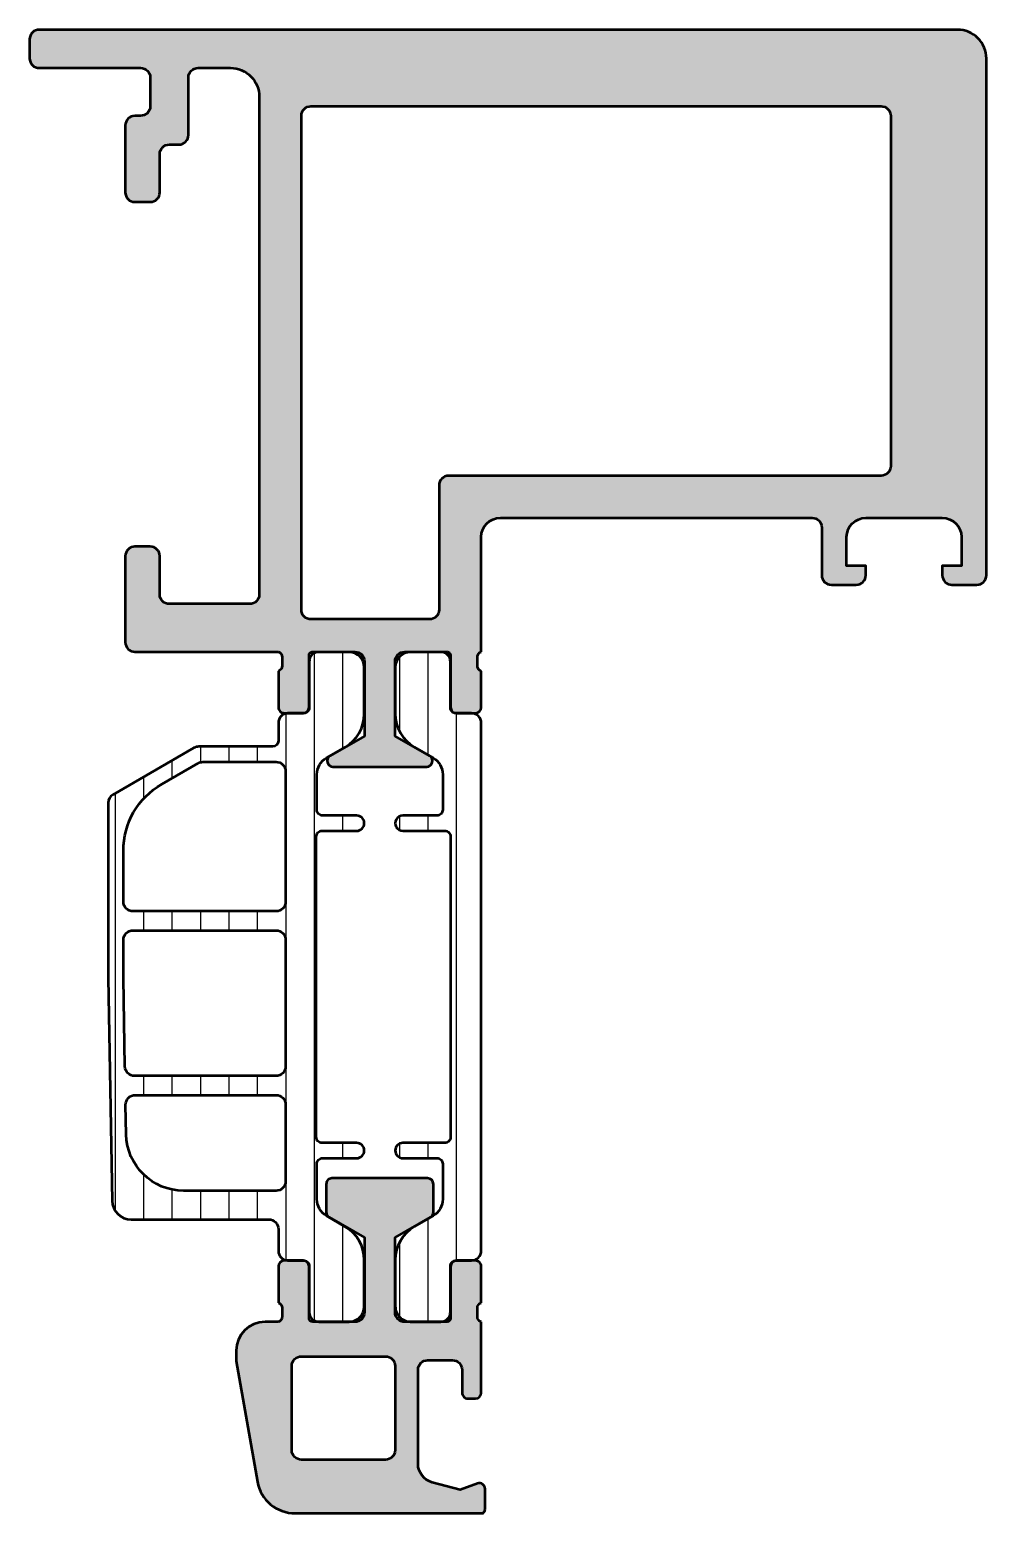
# Model space of a CAD drawing. Extents: x -23.8 to 26.2, y 0 to 77.5.
import ezdxf

# ---------------------------------------------------------------- set-up
doc = ezdxf.new("R2010")
doc.units = 0
for name, color, linetype, lineweight in [('0S-Alu contour', 7, 'Continuous', 50), ('0S-Alu hatch', 252, 'Continuous', 25), ('0S-Plastic contour', 254, 'Continuous', 50), ('0S-Plastic hatch', 253, 'Continuous', 25)]:
    doc.layers.add(name, color=color, linetype=linetype, lineweight=lineweight)
pattern_1 = [(90, (0, 0), (-1.4859, 0), [])]

# ---------------------------------------------------------------- blocks, each defined once
blk = doc.blocks.new('357640__36893D55_A54D_4CDB_9E1F_7CDB6006362A_')
at = {"layer": '0S-Alu hatch'}
h = blk.add_hatch(color=256, dxfattribs=at)
edge = h.paths.add_edge_path()
edge.add_line((-12.99999260686141, 8.500012122931007), (-12.99999309466287, 7.939804798011081))
edge.add_line((-12.99999309466287, 7.939804798011081), (-11.8914148452802, 1.652714984462589))
edge.add_arc((-9.921799054517273, 2.000009724960043), 1.99999999999997, 189.9999530246876, 269.9999438409196)
edge.add_line((-9.921801014838987, 9.7249610338e-06), (-0.2000000273856486, 1.960322038e-07))
edge.add_arc((-0.199999831353475, 0.2000001960321053), 0.1999999999999976, 269.999943840919, 359.9999516806354)
edge.add_line((1.686464515e-07, 0.2000000273856698), (1.0722048884e-06, 1.271541747992401))
edge.add_arc((-0.299998927794995, 1.271542000962038), 0.29999999999999, 359.9999516881788, 470.0016081663547)
edge.add_line((-0.4026128832830197, 1.553446907161089), (-1.299999367575843, 1.226796413573197))
edge.add_line((-1.299999367575843, 1.226796413573197), (-2.759087594805819, 1.617757925745181))
edge.add_ellipse((-2.500268549703288, 2.58368375203429), major_axis=(-1.000000000000041, 0), ratio=1, start_angle=-4.9885519899817155e-05, end_angle=75, ccw=False)
edge.add_line((-3.500268549702951, 2.583684622786108), (-3.500264206518373, 7.500028195580244))
edge.add_ellipse((-3.000264206518713, 7.500027760204549), major_axis=(-0.4999999999998494, 0), ratio=1, start_angle=269.99995010963244, end_angle=359.99995011448, ccw=False)
edge.add_line((-3.000263771143123, 8.000027760204208), (-1.699993042220321, 8.000026627991259))
edge.add_ellipse((-1.699993477596112, 7.50002662799147), major_axis=(-0.4999999999999782, 0), ratio=1, start_angle=179.9999501144802, end_angle=269.99995010960936, ccw=False)
edge.add_line((-1.199993477596323, 7.500026192615693), (-1.199994522835553, 6.299638847756953))
edge.add_arc((-0.9001653157972885, 6.299626159153526), 0.2998292073067518, 179.9975752747276, 269.999950109574)
edge.add_line((-0.9001655768742303, 5.999796951846888), (-0.4999947839227945, 5.999796603398338))
edge.add_arc((-0.4999945226979362, 6.299796603398226), 0.3000000000000016, 269.9999501097271, 359.9999501071745)
edge.add_line((-0.1999945226980483, 6.299796342172741), (-0.1999913007732701, 9.999961541776198))
edge.add_ellipse((-0.1211534172381325, 10.2674870100874), major_axis=(-0.2789001399702587, 0), ratio=1, start_angle=-1.1645893691604101, end_angle=73.58012358538008, ccw=False)
edge.add_line((-0.3999959463743931, 10.27315552138434), (-0.3999959464127621, 10.72744603201139))
edge.add_ellipse((-0.1211278507703757, 10.73310669151189), major_axis=(-0.2789255417368437, 0), ratio=1, start_angle=-73.57540543989592, end_angle=1.1628700777038148, ccw=False)
edge.add_line((-0.1999949464356339, 11.000650032028), (-0.1999949465954991, 12.89996652141002))
edge.add_arc((-0.4999949465957556, 12.89996652138496), 0.3000000000002564, 0, 90.00000000484665)
edge.add_line((-0.4999949466211326, 13.19996652138522), (-1.499994946620208, 13.1999665213011))
edge.add_arc((-1.499994946595229, 12.89996652130049), 0.3000000000006047, 90.00000000477067, 180)
edge.add_line((-1.799994946595834, 12.89996652127582), (-1.799994946367625, 10.20000246281504))
edge.add_ellipse((-1.99999494636754, 10.20000246279813), major_axis=(-0.1999999999999149, 0), ratio=1, start_angle=89.99994870546118, end_angle=180, ccw=False)
edge.add_line((-1.999995125419259, 10.0000024627983), (-4.200010137225883, 10.0000044323805))
edge.add_ellipse((-4.2000093203753, 10.50000430455312), major_axis=(-0.4999998721732866, 0), ratio=1, start_angle=-7.174747167937312e-05, end_angle=89.9999063957942, ccw=False)
edge.add_line((-4.700009192548194, 10.50000493065316), (-4.70000579658398, 14.40004258635795))
edge.add_line((-4.70000579658398, 14.40004258635795), (-2.849988302160811, 15.46814853689577))
edge.add_arc((-2.999988075932589, 15.72795628864319), 0.2999999999993878, 299.9999501096176, 360.0000234127089)
edge.add_line((-2.699988075933226, 15.72795641113702), (-2.699988676904268, 17.20000354330064))
edge.add_arc((-2.999988676904334, 17.20000342080713), 0.3000000000000905, 2.33815542528e-05, 89.99995010956076)
edge.add_line((-2.999988415678605, 17.5000034208071), (-7.999988415676265, 17.50000777456482))
edge.add_arc((-7.999988676901818, 17.20000777456502), 0.2999999999999084, 89.99995010959434, 180.0000233815542)
edge.add_line((-8.299988676901702, 17.20000765207132), (-8.299988075927823, 15.72795327832102))
edge.add_arc((-7.999988075928182, 15.72795340081492), 0.2999999999996651, 180.0000234127089, 239.9999501096344)
edge.add_line((-8.149988302155743, 15.46814591029265), (-6.299985210634942, 14.40004397954281))
edge.add_line((-6.299985210634942, 14.40004397954281), (-6.299988606599177, 10.50000618079732))
edge.add_ellipse((-6.799988240941424, 10.50000637775427), major_axis=(-0.499999634342285, 0), ratio=1, start_angle=89.99995010902728, end_angle=179.9999774274132, ccw=False)
edge.add_line((-6.799988676321976, 10.00000674341217), (-8.999995289834107, 10.0000088054675))
edge.add_ellipse((-8.999995117975903, 10.20000863385954), major_axis=(-0.1999998283921133, 0), ratio=1, start_angle=0, end_angle=89.99995076620843, ccw=False)
edge.add_line((-9.199994946368015, 10.20000863384266), (-9.199994946595835, 12.89996673699379))
edge.add_arc((-9.499994946596122, 12.89996673696791), 0.3000000000002867, 0, 90.00000000490842)
edge.add_line((-9.499994946621822, 13.1999667369682), (-10.49999494662133, 13.19996673688384))
edge.add_arc((-10.49999494659565, 12.89996673688392), 0.2999999999999154, 90.000000004904, 180)
edge.add_line((-10.79999494659557, 12.89996673685801), (-10.79999494643551, 11.0006502474761))
edge.add_ellipse((-10.87886204205581, 10.7331069069465), major_axis=(-0.2789255417370709, 0), ratio=1, start_angle=178.8371299319502, end_angle=253.5754054495378, ccw=False)
edge.add_line((-10.59999394641224, 10.72744624749298), (-10.59999394637398, 10.27315573686599))
edge.add_ellipse((-10.87941414497351, 10.26744101778361), major_axis=(-0.2794786313827768, 0), ratio=1, start_angle=106.8845825381982, end_angle=181.1716534613458, ccw=False)
edge.add_line((-10.79824105257064, 10.0000102146413), (-11.49999131973373, 10.00001081680303))
edge.add_arc((-11.49999260686198, 8.50001081680358), 1.500000000000008, 89.9999508353225, 179.9999501071745)
edge = h.paths.add_edge_path()
edge.add_ellipse((-9.600513181067734, 3.299763775690836), major_axis=(-0.4997547425834098, 0), ratio=1, start_angle=-0.02806567993087583, end_angle=90.0280751822811, ccw=False)
edge.add_line((-10.10026786369512, 3.300008574805376), (-10.10026403236592, 7.700033942540613))
edge.add_ellipse((-9.600471803571763, 7.700241278534613), major_axis=(-0.4997922718002433, 0), ratio=1, start_angle=-90.02381396960482, end_angle=0.02376883039397626, ccw=False)
edge.add_line((-9.60026407382748, 8.200033507165273), (-5.200263596991952, 8.200029675857621))
edge.add_ellipse((-5.200056261048918, 7.700237446814872), major_axis=(-0.4997922720488109, 0), ratio=1, start_angle=179.9761313946628, end_angle=270.02376882453433, ccw=False)
edge.add_line((-4.700264032368004, 7.700029240481782), (-4.70026786369715, 3.300003872746415))
edge.add_ellipse((-5.200022546750493, 3.299759943956555), major_axis=(-0.4997547425838018, 0), ratio=1, start_angle=89.97182503693551, end_angle=180.0279658991289, ccw=False)
edge.add_line((-5.200268299072319, 2.800005261796599), (-9.600268299070288, 2.800009093104052))
at = {"layer": '0S-Alu contour', "color": 7}
for points in [[(-8.299988676901702, 17.20000765207132), (-8.299988075927823, 15.72795327832102)], [(-2.999988415678605, 17.5000034208071), (-7.999988415676265, 17.50000777456482)], [(-2.699988075933226, 15.72795641113702), (-2.699988676904268, 17.20000354330064)], [(-8.149988302155743, 15.46814591029265), (-6.299985210634942, 14.40004397954281), (-6.299988606599177, 10.50000618079732)], [(-4.700009192548194, 10.50000493065316), (-4.70000579658398, 14.40004258635795), (-2.849988302160811, 15.46814853689577)], [(-9.499994946621822, 13.1999667369682), (-10.49999494662133, 13.19996673688384)], [(-0.4999949466211326, 13.19996652138522), (-1.499994946620208, 13.1999665213011)], [(-10.79999494659557, 12.89996673685801), (-10.79999494643551, 11.0006502474761)], [(-9.199994946368015, 10.20000863384266), (-9.199994946595835, 12.89996673699379)], [(-1.799994946595834, 12.89996652127582), (-1.799994946367625, 10.20000246281504)], [(-0.1999949464356339, 11.000650032028), (-0.1999949465954991, 12.89996652141002)], [(-10.59999394641224, 10.72744624749298), (-10.59999394637398, 10.27315573686599)], [(-0.3999959463743931, 10.27315552138434), (-0.3999959464127621, 10.72744603201139)], [(-10.79824105257064, 10.0000102146413), (-11.49999131973373, 10.00001081680303)], [(-6.799988676321976, 10.00000674341217), (-8.999995289834107, 10.0000088054675)], [(-1.999995125419259, 10.0000024627983), (-4.200010137225883, 10.0000044323805)], [(-0.1999945226980483, 6.299796342172741), (-0.1999913007732701, 9.999961541776198)], [(-12.99999260686141, 8.500012122931007), (-12.99999309466287, 7.939804798011081), (-11.8914148452802, 1.652714984462589)], [(-9.60026407382748, 8.200033507165273), (-5.200263596991952, 8.200029675857621)], [(-3.000263771143123, 8.000027760204208), (-1.699993042220321, 8.000026627991259)], [(-10.10026786369512, 3.300008574805376), (-10.10026403236592, 7.700033942540613)], [(-4.700264032368004, 7.700029240481782), (-4.70026786369715, 3.300003872746415)], [(-3.500268549702951, 2.583684622786108), (-3.500264206518373, 7.500028195580244)], [(-1.199993477596323, 7.500026192615693), (-1.199994522835553, 6.299638847756953)], [(-0.9001655768742303, 5.999796951846888), (-0.4999947839227945, 5.999796603398338)], [(-5.200268299072319, 2.800005261796599), (-9.600268299070288, 2.800009093104052)], [(-0.4026128832830197, 1.553446907161089), (-1.299999367575843, 1.226796413573197), (-2.759087594805819, 1.617757925745181)], [(1.686464515e-07, 0.2000000273856698), (1.0722048884e-06, 1.271541747992401)], [(-9.921801014838987, 9.7249610338e-06), (-0.2000000273856486, 1.960322038e-07)]]:
    blk.add_lwpolyline(points, dxfattribs=at)
for centre, radius, start, end in [((-7.999988676901818, 17.20000777456502), 0.2999999999999084, 89.99995010959434, 180.0000233815542), ((-2.999988676904334, 17.20000342080713), 0.3000000000000905, 2.33815542528e-05, 89.99995010956076), ((-7.999988075928182, 15.72795340081492), 0.2999999999996651, 180.0000234127089, 239.9999501096344), ((-2.999988075932589, 15.72795628864319), 0.2999999999993878, 299.9999501096176, 2.34127089025e-05), ((-10.49999494659565, 12.89996673688392), 0.2999999999999154, 90.000000004904, 180), ((-9.499994946596122, 12.89996673696791), 0.3000000000002867, 0, 90.00000000490842), ((-1.499994946595229, 12.89996652130049), 0.3000000000006047, 90.00000000477067, 180), ((-0.4999949465957556, 12.89996652138496), 0.3000000000002564, 0, 90.00000000484665), ((-11.49999260686198, 8.50001081680358), 1.500000000000008, 89.9999508353225, 179.9999501071745), ((-0.9001653157972885, 6.299626159153526), 0.2998292073067518, 179.9975752747276, 269.999950109574), ((-0.4999945226979362, 6.299796603398226), 0.3000000000000016, 269.9999501097271, 359.9999501071745), ((-9.921799054517273, 2.000009724960043), 1.99999999999997, 189.9999530246876, 269.9999438409196), ((-0.299998927794995, 1.271542000962038), 0.29999999999999, 359.9999516881788, 110.0016081663547), ((-0.199999831353475, 0.2000001960321053), 0.1999999999999976, 269.999943840919, 359.9999516806354)]:
    blk.add_arc(centre, radius, start, end, dxfattribs=at)
at = {"layer": '0S-Alu contour', "color": 7, "extrusion": (0, 0, -1)}
for centre, radius, start, end in [((10.87886204205581, 10.7331069069465), 0.2789255417370709, 106.4245945504622, 181.1628700680498), ((0.1211278507703757, 10.73310669151189), 0.2789255417368437, 358.8371299222962, 73.57540543989597), ((10.87941414497351, 10.26744101778361), 0.2794786313827768, 178.8283465386542, 253.1154174618018), ((8.999995117975903, 10.20000863385954), 0.1999998283921133, 270.0000492337916, 0), ((6.799988240941424, 10.50000637775427), 0.499999634342285, 180.0000225725868, 270.0000498909727), ((4.2000093203753, 10.50000430455312), 0.4999998721732866, 270.0000936042058, 7.17474717217e-05), ((1.99999494636754, 10.20000246279813), 0.1999999999999149, 180, 270.0000512945389), ((0.1211534172381325, 10.2674870100874), 0.2789001399702587, 286.4198764146199, 1.164589369160336), ((9.600471803571763, 7.700241278534613), 0.4997922718002433, 359.976231169606, 90.02381396960484), ((5.200056261048918, 7.700237446814872), 0.4997922720488109, 89.97623117546567, 180.0238686053373), ((3.000264206518713, 7.500027760204549), 0.4999999999998494, 4.98855199919e-05, 90.00004989036753), ((1.699993477596112, 7.50002662799147), 0.4999999999999782, 90.00004989039061, 180.0000498855199), ((9.600513181067734, 3.299763775690836), 0.4997547425834098, 269.9719248177189, 0.0280656799309113), ((5.200022546750493, 3.299759943956555), 0.4997547425838018, 179.9720341008711, 270.0281749630645), ((2.500268549703288, 2.58368375203429), 1.000000000000041, 285, 4.98855199919e-05)]:
    blk.add_arc(centre, radius, start, end, dxfattribs=at)
blk = doc.blocks.new('244849__EC23AFDB_1FD6_4DD9_B8C0_DD0C95B9AC5F___5D91856A_83F4_4B2D_B4FF_68F832054960_')
at = {"layer": '0S-Plastic hatch'}
h = blk.add_hatch(dxfattribs=at)
h.set_pattern_fill('ANSI31', color=256, scale=0.4680000000000001, angle=45, style=0)
h.set_pattern_definition(pattern_1)
edge = h.paths.add_edge_path()
edge.add_line((-1.799994946346309, 35.34984471283869), (-1.799994946346309, 19.65016659593722))
edge.add_ellipse((-2.099989351716665, 19.65016659593722), major_axis=(-0.2999944053703558, 0), ratio=1, start_angle=89.9991258755677, end_angle=180, ccw=False)
edge.add_line((-2.099993928536136, 19.35017219060178), (-4.289998760092892, 19.35016472666092))
edge.add_arc((-4.289997403033404, 18.95017083017885), 0.3999938964843749, 90.00019438741913, 270.0001943874191)
edge.add_line((-4.289996045973916, 18.55017693369677), (-2.512008118398533, 18.55018307395456))
edge.add_ellipse((-2.512007100588521, 18.25018307395619), major_axis=(-0.3000000000000895, 0), ratio=1, start_angle=180.0001943868418, end_angle=270.00019438739344, ccw=False)
edge.add_line((-2.212007100590158, 18.25018409176331), (-2.212004295733365, 16.40488987353829))
edge.add_ellipse((-3.212004295727454, 16.40488648083797), major_axis=(-0.9999999999998443, 0), ratio=1, start_angle=120.00019438741231, end_angle=180.0001943868418, ccw=False)
edge.add_line((-2.712001357565704, 15.53886277340884), (-3.690060779238123, 14.97417547866412))
edge.add_arc((-2.690054902914548, 13.24212806380556), 1.999999999999975, 120.0001943874099, 180)
edge.add_line((-4.690054902914523, 13.24212806380556), (-4.690054902914525, 10.81000611832797))
edge.add_arc((-3.890054902914514, 10.81000611832799), 0.800000000000011, 180, 270.0000000000005)
edge.add_line((-3.890054902914506, 10.01000611832798), (-2.309959866785455, 10.01000611832798))
edge.add_arc((-2.309959866785429, 10.510006118328), 0.5000000000000214, 269.999999999997, 360.0012329561579)
edge.add_line((-1.809959866901176, 10.51001687790024), (-1.810011297004379, 12.90999966258489))
edge.add_ellipse((-1.510011297073855, 12.91000611832798), major_axis=(-0.2999999999999851, 0), ratio=1, start_angle=-90.00000000000199, end_angle=0.0012329561578781068, ccw=False)
edge.add_line((-1.510011297073845, 13.21000611832796), (-0.7000028513774055, 13.21000611832797))
edge.add_arc((-0.700002851377379, 13.71002191578549), 0.500015797457527, 269.9999999999969, 360.4552319797584)
edge.add_line((-0.200002836271191, 13.71399464795598), (-0.1999870564305155, 41.28600153986043))
edge.add_arc((-0.7000028513773865, 41.28997439740909), 0.5000315777962961, 359.5447680202408, 449.9999999999956)
edge.add_line((-0.7000028513773483, 41.79000597520539), (-1.51001129707383, 41.79000597520537))
edge.add_ellipse((-1.510011297073823, 42.0900059752054), major_axis=(-0.3000000000000256, 0), ratio=1, start_angle=-0.0012329561578781068, end_angle=89.99999999999858, ccw=False)
edge.add_line((-1.810011297004387, 42.09001243094874), (-1.809959866901174, 44.48999521563353))
edge.add_arc((-2.309959866785429, 44.49000597520541), 0.5000000000000241, 359.9987670438421, 450.0000000000005)
edge.add_line((-2.309959866785434, 44.99000597520543), (-3.890054902914513, 44.99000597520543))
edge.add_arc((-3.890054902914492, 44.1900059752054), 0.8000000000000326, 90.0000000000015, 180)
edge.add_line((-4.690054902914525, 44.1900059752054), (-4.690054902914539, 41.75788402972783))
edge.add_arc((-2.69005490291457, 41.75788402972781), 1.999999999999968, 180, 239.9998056125915)
edge.add_line((-3.690060779238097, 40.02583661486923), (-2.712001357565746, 39.46114932012454))
edge.add_ellipse((-3.212004295727491, 38.59512561269536), major_axis=(-0.9999999999998784, 0), ratio=1, start_angle=179.9998056131583, end_angle=239.99980561258928, ccw=False)
edge.add_line((-2.212004295733367, 38.59512222000495), (-2.21200710059012, 36.7498272170096))
edge.add_ellipse((-2.512007100588475, 36.74982823481967), major_axis=(-0.300000000000081, 0), ratio=1, start_angle=89.99980561259628, end_angle=179.9998056131583, ccw=False)
edge.add_line((-2.51200811839854, 36.44982823482131), (-4.289996045973893, 36.44983437507916))
edge.add_arc((-4.289997403033393, 36.0498404785971), 0.3999938964843678, 89.9998056125791, 269.9998056125791)
edge.add_line((-4.289998760092894, 35.64984658211503), (-2.099993928536143, 35.64983911817419))
edge.add_ellipse((-2.099989351716736, 35.34984471283869), major_axis=(-0.2999944053704093, 0), ratio=1, start_angle=180, end_angle=270.00087412442, ccw=False)
at = {"layer": '0S-Plastic contour', "color": 7}
for points in [[(-2.309959866785434, 44.99000597520543), (-3.890054902914513, 44.99000597520543)], [(-4.690054902914525, 44.1900059752054), (-4.690054902914539, 41.75788402972783)], [(-1.810011297004387, 42.09001243094874), (-1.809959866901174, 44.48999521563353)], [(-0.7000028513773483, 41.79000597520539), (-1.51001129707383, 41.79000597520537)], [(-0.200002836271191, 13.71399464795598), (-0.1999870564305155, 41.28600153986043)], [(-3.690060779238097, 40.02583661486923), (-2.712001357565746, 39.46114932012454)], [(-2.212004295733367, 38.59512222000495), (-2.21200710059012, 36.7498272170096)], [(-2.51200811839854, 36.44982823482131), (-4.289996045973893, 36.44983437507916)], [(-4.289998760092894, 35.64984658211503), (-2.099993928536143, 35.64983911817419)], [(-1.799994946346309, 35.34984471283869), (-1.799994946346309, 19.65016659593722)], [(-2.099993928536136, 19.35017219060178), (-4.289998760092892, 19.35016472666092)], [(-4.289996045973916, 18.55017693369677), (-2.512008118398533, 18.55018307395456)], [(-2.212007100590158, 18.25018409176331), (-2.212004295733365, 16.40488987353829)], [(-2.712001357565704, 15.53886277340884), (-3.690060779238123, 14.97417547866412)], [(-4.690054902914523, 13.24212806380556), (-4.690054902914525, 10.81000611832797)], [(-1.510011297073845, 13.21000611832796), (-0.7000028513774055, 13.21000611832797)], [(-1.809959866901176, 10.51001687790024), (-1.810011297004379, 12.90999966258489)], [(-3.890054902914506, 10.01000611832798), (-2.309959866785455, 10.01000611832798)]]:
    blk.add_lwpolyline(points, dxfattribs=at)
for centre, radius, start, end in [((-3.890054902914492, 44.1900059752054), 0.8000000000000326, 90.0000000000015, 180), ((-2.309959866785429, 44.49000597520541), 0.5000000000000241, 359.9987670438421, 90.00000000000048), ((-2.69005490291457, 41.75788402972781), 1.999999999999968, 180, 239.9998056125915), ((-0.7000028513773865, 41.28997439740909), 0.5000315777962961, 359.5447680202408, 89.99999999999562), ((-4.289997403033393, 36.0498404785971), 0.3999938964843678, 89.9998056125791, 269.9998056125791), ((-4.289997403033404, 18.95017083017885), 0.3999938964843749, 90.00019438741913, 270.0001943874191), ((-2.690054902914548, 13.24212806380556), 1.999999999999975, 120.0001943874099, 180), ((-0.700002851377379, 13.71002191578549), 0.500015797457527, 269.9999999999969, 0.4552319797584004), ((-3.890054902914514, 10.81000611832799), 0.800000000000011, 180, 270.0000000000005), ((-2.309959866785429, 10.510006118328), 0.5000000000000214, 269.999999999997, 0.0012329561579005)]:
    blk.add_arc(centre, radius, start, end, dxfattribs=at)
at = {"layer": '0S-Plastic contour', "color": 7, "extrusion": (0, 0, -1)}
for centre, radius, start, end in [((1.510011297073823, 42.0900059752054), 0.3000000000000256, 270.0000000000014, 0.0012329561579005), ((3.212004295727491, 38.59512561269536), 0.9999999999998784, 120.0001943874107, 180.0001943868418), ((2.512007100588475, 36.74982823481967), 0.300000000000081, 180.0001943868418, 270.0001943874037), ((2.099989351716736, 35.34984471283869), 0.2999944053704094, 89.99912587557998, 180), ((2.099989351716665, 19.65016659593722), 0.2999944053703558, 180, 270.0008741244323), ((2.512007100588521, 18.25018307395619), 0.3000000000000895, 89.9998056126066, 179.9998056131582), ((3.212004295727454, 16.40488648083797), 0.9999999999998443, 179.9998056131582, 239.9998056125877), ((1.510011297073855, 12.91000611832798), 0.2999999999999851, 359.9987670438421, 90.000000000002)]:
    blk.add_arc(centre, radius, start, end, dxfattribs=at)
blk = doc.blocks.new('244849__9D963F95_B3D4_4270_AB2B_7169759675F1___C75B8334_95BB_4838_8858_38E6C292D7A6_')
at = {"layer": '0S-Plastic hatch'}
h = blk.add_hatch(dxfattribs=at)
h.set_pattern_fill('ANSI31', color=256, scale=0.4680000000000001, angle=45, style=0)
h.set_pattern_definition(pattern_1)
edge = h.paths.add_edge_path()
edge.add_line((-19.70053127548225, 37.10450006840706), (-19.70053127548225, 27.94948030072426))
edge.add_line((-19.70053127548225, 27.94948030072426), (-19.49283557779578, 16.33160590495448))
edge.add_arc((-18.4929953376176, 16.34948030341886), 1.000000000000012, 181.0241821349763, 269.9999982466132)
edge.add_line((-18.49299536821997, 15.34948030341884), (-11.30049701119085, 15.34948008331123))
edge.add_ellipse((-11.30049702649321, 14.84948008331125), major_axis=(-0.499999999999986, 0), ratio=1, start_angle=180, end_angle=269.99999824647847, ccw=False)
edge.add_line((-10.80049702649322, 14.84948008331125), (-10.80049702649318, 13.7133762347599))
edge.add_arc((-10.30048879690587, 13.70940343732153), 0.5000240121979336, 179.5447680202392, 269.9999999999984)
edge.add_line((-10.30048879690589, 13.2093794251236), (-9.490480351209477, 13.2093794251236))
edge.add_ellipse((-9.490480351209431, 12.90937942512358), major_axis=(-0.3000000000000184, 0), ratio=1, start_angle=179.9987670438422, end_angle=270.0000000000088, ccw=False)
edge.add_line((-9.190480351278874, 12.90937296938023), (-9.190531781382127, 10.50939018469547))
edge.add_arc((-8.690531781497837, 10.50937942512367), 0.5000000000000565, 179.9987670438421, 270.0000000000041)
edge.add_line((-8.690531781497803, 10.00937942512361), (-7.110436745368751, 10.00937942512367))
edge.add_arc((-7.110436745368712, 10.80937942512362), 0.7999999999999581, 269.9999999999972, 360)
edge.add_line((-6.310436745368754, 10.80937942512362), (-6.310436745368825, 13.24150137060111))
edge.add_arc((-8.310436745368744, 13.24150137060125), 1.999999999999918, 0, 59.99980561258637)
edge.add_line((-7.310430869045085, 14.9735487854597), (-8.288490290717554, 15.53823608020453))
edge.add_ellipse((-7.788487352555925, 16.40425978763363), major_axis=(-0.9999999999997589, 0), ratio=1, start_angle=-0.00019438684182659927, end_angle=59.99980561259298, ccw=False)
edge.add_line((-8.788487352549929, 16.40426318032405), (-8.788484547693209, 18.24955818331939))
edge.add_ellipse((-8.488484547694846, 18.24955716550921), major_axis=(-0.3000000000000895, 0), ratio=1, start_angle=269.9998056125831, end_angle=359.99980561315823, ccw=False)
edge.add_line((-8.48848352988471, 18.54955716550758), (-6.710495602309414, 18.54955102524975))
edge.add_arc((-6.710494245249904, 18.94954492173186), 0.3999938964844033, 269.9998056125777, 449.9998056125776)
edge.add_line((-6.710492888190394, 19.34953881821396), (-8.520224975586494, 19.34954628215469))
edge.add_ellipse((-8.520229552405896, 19.64954068749018), major_axis=(-0.2999944053704058, 0), ratio=1, start_angle=0, end_angle=90.00087412441911, ccw=False)
edge.add_line((-8.820223957776301, 19.64954068749018), (-8.820223957776294, 35.34921801963437))
edge.add_ellipse((-8.520229552405906, 35.34921801963433), major_axis=(-0.2999944053703896, 0), ratio=1, start_angle=269.99912587557276, end_angle=360, ccw=False)
edge.add_line((-8.520224975586462, 35.64921242496981), (-6.710492888190405, 35.64921988891065))
edge.add_arc((-6.710494245249908, 36.04921378539275), 0.3999938964844033, 270.0001943874213, 450.0001943874212)
edge.add_line((-6.710495602309411, 36.44920768187486), (-8.488483529884792, 36.44920154161698))
edge.add_ellipse((-8.488484547694828, 36.74920154161525), major_axis=(-0.3000000000000042, 0), ratio=1, start_angle=0.00019438684182659927, end_angle=90.00019438739793, ccw=False)
edge.add_line((-8.788484547693105, 36.74920052380813), (-8.788487352549897, 38.59449552679065))
edge.add_ellipse((-7.78848735255577, 38.59449891949104), major_axis=(-0.9999999999998817, 0), ratio=1, start_angle=-59.99980561258508, end_angle=0.00019438684182659927, ccw=False)
edge.add_line((-8.288490290717577, 39.46052262692019), (-7.31043086904518, 40.0252099216648))
edge.add_arc((-8.31043674536871, 41.75725733652337), 1.999999999999961, 300.0001943874086, 360)
edge.add_line((-6.310436745368749, 41.75725733652337), (-6.310436745368736, 44.18937928200104))
edge.add_arc((-7.110436745368765, 44.18937928200103), 0.8000000000000291, 0, 89.99999999999974)
edge.add_line((-7.110436745368762, 44.98937928200105), (-8.690531781497786, 44.98937928200105))
edge.add_arc((-8.690531781497835, 44.48937928200104), 0.5000000000000142, 89.99999999999429, 180.0012329561579)
edge.add_line((-9.19053178138208, 44.48936852242879), (-9.190480351278953, 42.08938573774408))
edge.add_ellipse((-9.490480351209499, 42.08937928200101), major_axis=(-0.3000000000000062, 0), ratio=1, start_angle=89.99999999998852, end_angle=180.0012329561579, ccw=False)
edge.add_line((-9.490480351209559, 41.789379282001), (-10.30048879690584, 41.78937928200101))
edge.add_arc((-10.30048879690592, 41.28934770420471), 0.5000315777962925, 89.99999999999064, 180.4552319797512)
edge.add_line((-10.80050459185279, 41.28537484665613), (-10.80049702649315, 40.34948006800898))
edge.add_ellipse((-11.10049702649319, 40.34948006800895), major_axis=(-0.3000000000000362, 0), ratio=1, start_angle=90.0000000000129, end_angle=180, ccw=False)
edge.add_line((-11.10049702649312, 40.04948006800892), (-14.9660524880355, 40.04948006800897))
edge.add_arc((-14.96605248803567, 39.54948006800914), 0.4999999999998366, 89.99999999998086, 119.9999999999812)
edge.add_line((-15.21605248803545, 39.9824927699013), (-19.45056604940537, 37.53749269170341))
edge.add_arc((-19.20053127548228, 37.10450006840689), 0.4999999999999771, 120.0046013551469, 180)
edge = h.paths.add_edge_path()
edge.add_line((-16.9005312754824, 38.08623572440247), (-15.00175837452309, 39.18249276990135))
edge.add_ellipse((-14.75175837452329, 38.74948006800949), major_axis=(-0.4999999999995874, 0), ratio=1, start_angle=270.00000000000716, end_angle=300.0000000000017, ccw=False)
edge.add_line((-14.75175837452335, 39.24948006800907), (-10.92028479325751, 39.24948006800902))
edge.add_ellipse((-10.92028479325746, 38.74948006800901), major_axis=(-0.5000000000000071, 0), ratio=1, start_angle=180, end_angle=270.0000000000059, ccw=False)
edge.add_line((-10.42028479325745, 38.74948006800902), (-10.42028479325745, 31.94951135121367))
edge.add_ellipse((-10.92028479325736, 31.94951135121367), major_axis=(-0.4999999999999112, 0), ratio=1, start_angle=90.00000000000608, end_angle=180, ccw=False)
edge.add_line((-10.92028479325731, 31.44951135121376), (-18.4005312754822, 31.44951135121376))
edge.add_ellipse((-18.4005312754822, 31.94951135121385), major_axis=(-0.5000000000000889, 0), ratio=1, start_angle=0, end_angle=89.9999999999996, ccw=False)
edge.add_line((-18.90053127548229, 31.94951135121387), (-18.90053127548229, 34.62213410926501))
edge.add_ellipse((-14.90053127548267, 34.62213410926501), major_axis=(-3.99999999999961, 0), ratio=1, start_angle=299.99999999999864, end_angle=360, ccw=False)
edge = h.paths.add_edge_path()
edge.add_ellipse((-18.40053127548236, 29.94951135121383), major_axis=(-0.499999999999929, 0), ratio=1, start_angle=269.9999999999951, end_angle=360, ccw=False)
edge.add_line((-18.40053127548231, 30.44951135121376), (-10.9202847932575, 30.44951135121382))
edge.add_ellipse((-10.92028479325757, 29.9495113512137), major_axis=(-0.5000000000001208, 0), ratio=1, start_angle=180, end_angle=269.99999999999125, ccw=False)
edge.add_line((-10.42028479325745, 29.94951135121365), (-10.42028479325757, 23.34948008330949))
edge.add_ellipse((-10.92028479325753, 23.34948008330949), major_axis=(-0.499999999999961, 0), ratio=1, start_angle=89.9999999999971, end_angle=180, ccw=False)
edge.add_line((-10.92028479325755, 22.84948008330953), (-18.31821600807668, 22.84948008330953))
edge.add_ellipse((-18.31821600807663, 23.34948008330957), major_axis=(-0.5000000000000391, 0), ratio=1, start_angle=1.0241821349762859, end_angle=89.99999999999432, ccw=False)
edge.add_line((-18.81813612816575, 23.34054288407738), (-18.90053127548226, 27.94948030072449))
edge.add_line((-18.90053127548226, 27.94948030072449), (-18.90053127548229, 29.94951135121383))
edge = h.paths.add_edge_path()
edge.add_ellipse((-15.7552461538442, 19.84948008330959), major_axis=(-3.000000000000003, 0), ratio=1, start_angle=1.0241821349757174, end_angle=90.00000000000227, ccw=False)
edge.add_line((-18.7547668743787, 19.79585688791651), (-18.78240018144162, 21.34158120562275))
edge.add_ellipse((-18.28248006135251, 21.35051840485492), major_axis=(-0.5000000000000272, 0), ratio=1, start_angle=-90.00808070482799, end_angle=1.0241821349749785, ccw=False)
edge.add_line((-18.28240954390018, 21.85051839988224), (-10.92028479325734, 21.84948008330959))
edge.add_ellipse((-10.92028479325734, 21.34948008330981), major_axis=(-0.4999999999997727, 0), ratio=1, start_angle=180, end_angle=270, ccw=False)
edge.add_line((-10.42028479325757, 21.34948008330981), (-10.42028479325765, 17.34948008330968))
edge.add_ellipse((-10.92028479325758, 17.34948008330968), major_axis=(-0.4999999999999219, 0), ratio=1, start_angle=89.99999999999591, end_angle=180, ccw=False)
edge.add_line((-10.92028479325761, 16.84948008330976), (-15.75524615384408, 16.84948008330958))
at = {"layer": '0S-Alu contour', "color": 7}
for points in [[(-16.9005312754824, 38.08623572440247), (-15.00175837452309, 39.18249276990135)], [(-14.75175837452335, 39.24948006800907), (-10.92028479325751, 39.24948006800902)], [(-10.42028479325745, 38.74948006800902), (-10.42028479325745, 31.94951135121367)], [(-18.90053127548229, 31.94951135121387), (-18.90053127548229, 34.62213410926501)], [(-10.92028479325731, 31.44951135121376), (-18.4005312754822, 31.44951135121376)], [(-18.40053127548231, 30.44951135121376), (-10.9202847932575, 30.44951135121382)], [(-18.81813612816575, 23.34054288407738), (-18.90053127548226, 27.94948030072449), (-18.90053127548229, 29.94951135121383)], [(-10.42028479325745, 29.94951135121365), (-10.42028479325757, 23.34948008330949)], [(-10.92028479325755, 22.84948008330953), (-18.31821600807668, 22.84948008330953)], [(-18.28240954390018, 21.85051839988224), (-10.92028479325734, 21.84948008330959)], [(-18.7547668743787, 19.79585688791651), (-18.78240018144162, 21.34158120562275)], [(-10.42028479325757, 21.34948008330981), (-10.42028479325765, 17.34948008330968)], [(-10.92028479325761, 16.84948008330976), (-15.75524615384408, 16.84948008330958)]]:
    blk.add_lwpolyline(points, dxfattribs=at)
at = {"layer": '0S-Alu contour', "color": 7, "extrusion": (0, 0, -1)}
for centre, radius, start, end in [((14.75175837452329, 38.74948006800949), 0.4999999999995874, 59.99999999999832, 89.99999999999287), ((10.92028479325746, 38.74948006800901), 0.5000000000000071, 89.9999999999941, 180), ((14.90053127548267, 34.62213410926501), 3.99999999999961, 0, 60.00000000000135), ((18.4005312754822, 31.94951135121385), 0.5000000000000889, 270.0000000000004, 0), ((10.92028479325736, 31.94951135121367), 0.4999999999999112, 180, 269.9999999999939), ((18.40053127548236, 29.94951135121383), 0.499999999999929, 0, 90.00000000000487), ((10.92028479325757, 29.9495113512137), 0.5000000000001208, 90.00000000000875, 180), ((18.31821600807663, 23.34948008330957), 0.5000000000000391, 270.0000000000057, 358.9758178650237), ((10.92028479325753, 23.34948008330949), 0.499999999999961, 180, 270.0000000000029), ((18.28248006135251, 21.35051840485492), 0.5000000000000272, 358.975817865025, 90.00808070482813), ((10.92028479325734, 21.34948008330981), 0.4999999999997727, 90, 180), ((15.7552461538442, 19.84948008330959), 3.000000000000003, 269.9999999999977, 358.9758178650243), ((10.92028479325758, 17.34948008330968), 0.4999999999999219, 180, 270.0000000000041)]:
    blk.add_arc(centre, radius, start, end, dxfattribs=at)
at = {"layer": '0S-Plastic contour', "color": 7}
for points in [[(-7.110436745368762, 44.98937928200105), (-8.690531781497786, 44.98937928200105)], [(-9.19053178138208, 44.48936852242879), (-9.190480351278953, 42.08938573774408)], [(-6.310436745368749, 41.75725733652337), (-6.310436745368736, 44.18937928200104)], [(-10.80050459185279, 41.28537484665613), (-10.80049702649315, 40.34948006800898)], [(-9.490480351209559, 41.789379282001), (-10.30048879690584, 41.78937928200101)], [(-15.21605248803545, 39.9824927699013), (-19.45056604940537, 37.53749269170341)], [(-11.10049702649312, 40.04948006800892), (-14.9660524880355, 40.04948006800897)], [(-8.288490290717577, 39.46052262692019), (-7.31043086904518, 40.0252099216648)], [(-8.788484547693105, 36.74920052380813), (-8.788487352549897, 38.59449552679065)], [(-19.70053127548225, 37.10450006840706), (-19.70053127548225, 27.94948030072426), (-19.49283557779578, 16.33160590495448)], [(-6.710495602309411, 36.44920768187486), (-8.488483529884792, 36.44920154161698)], [(-8.820223957776301, 19.64954068749018), (-8.820223957776294, 35.34921801963437)], [(-8.520224975586462, 35.64921242496981), (-6.710492888190405, 35.64921988891065)], [(-6.710492888190394, 19.34953881821396), (-8.520224975586494, 19.34954628215469)], [(-8.788487352549929, 16.40426318032405), (-8.788484547693209, 18.24955818331939)], [(-8.48848352988471, 18.54955716550758), (-6.710495602309414, 18.54955102524975)], [(-7.310430869045085, 14.9735487854597), (-8.288490290717554, 15.53823608020453)], [(-18.49299536821997, 15.34948030341884), (-11.30049701119085, 15.34948008331123)], [(-10.80049702649322, 14.84948008331125), (-10.80049702649318, 13.7133762347599)], [(-10.30048879690589, 13.2093794251236), (-9.490480351209477, 13.2093794251236)], [(-6.310436745368754, 10.80937942512362), (-6.310436745368825, 13.24150137060111)], [(-9.190480351278874, 12.90937296938023), (-9.190531781382127, 10.50939018469547)], [(-8.690531781497803, 10.00937942512361), (-7.110436745368751, 10.00937942512367)]]:
    blk.add_lwpolyline(points, dxfattribs=at)
for centre, radius, start, end in [((-8.690531781497835, 44.48937928200104), 0.5000000000000142, 89.99999999999429, 180.0012329561579), ((-7.110436745368765, 44.18937928200103), 0.8000000000000291, 0, 89.99999999999974), ((-10.30048879690592, 41.28934770420471), 0.5000315777962925, 89.99999999999064, 180.4552319797512), ((-8.31043674536871, 41.75725733652337), 1.999999999999961, 300.0001943874086, 0), ((-14.96605248803567, 39.54948006800914), 0.4999999999998366, 89.99999999998086, 119.9999999999812), ((-19.20053127548228, 37.10450006840689), 0.4999999999999771, 120.0046013551469, 180), ((-6.710494245249908, 36.04921378539275), 0.3999938964844033, 270.0001943874213, 90.00019438742127), ((-6.710494245249904, 18.94954492173186), 0.3999938964844033, 269.9998056125777, 89.99980561257769), ((-18.4929953376176, 16.34948030341886), 1.000000000000012, 181.0241821349763, 269.9999982466132), ((-8.310436745368744, 13.24150137060125), 1.999999999999918, 0, 59.99980561258637), ((-10.30048879690587, 13.70940343732153), 0.5000240121979336, 179.5447680202392, 269.9999999999984), ((-8.690531781497837, 10.50937942512367), 0.5000000000000565, 179.9987670438421, 270.0000000000041), ((-7.110436745368712, 10.80937942512362), 0.7999999999999581, 269.9999999999972, 0)]:
    blk.add_arc(centre, radius, start, end, dxfattribs=at)
at = {"layer": '0S-Plastic contour', "color": 7, "extrusion": (0, 0, -1)}
for centre, radius, start, end in [((9.490480351209499, 42.08937928200101), 0.3000000000000062, 179.9987670438421, 270.0000000000115), ((11.10049702649319, 40.34948006800895), 0.3000000000000362, 180, 269.9999999999871), ((7.78848735255577, 38.59449891949104), 0.9999999999998817, 359.9998056131582, 59.99980561258517), ((8.488484547694828, 36.74920154161525), 0.3000000000000042, 269.9998056126021, 359.9998056131582), ((8.520229552405906, 35.34921801963433), 0.2999944053703896, 0, 90.00087412442721), ((8.520229552405896, 19.64954068749018), 0.2999944053704058, 269.9991258755809, 0), ((8.488484547694846, 18.24955716550921), 0.3000000000000895, 0.0001943868417889, 90.00019438741691), ((7.788487352555925, 16.40425978763363), 0.9999999999997589, 300.000194387407, 0.0001943868417889), ((11.30049702649321, 14.84948008331125), 0.499999999999986, 90.00000175352152, 180), ((9.490480351209431, 12.90937942512358), 0.3000000000000185, 89.99999999999118, 180.0012329561579)]:
    blk.add_arc(centre, radius, start, end, dxfattribs=at)
blk = doc.blocks.new('333670__E5197484_9FA6_4929_9584_DA89ED0E41D5_')
at = {"layer": '0S-Alu hatch'}
h = blk.add_hatch(color=256, dxfattribs=at)
edge = h.paths.add_edge_path()
edge.add_line((-23.80000715256395, 77.00000020696112), (-23.80000715256395, 76.00000020696112))
edge.add_arc((-23.30026435764631, 75.99974300187881), 0.4997428611061422, 179.9705113019409, 270.0294886980537)
edge.add_line((-23.30000715256401, 75.50000020696118), (-18.00000410080608, 75.50000020696118))
edge.add_ellipse((-18.00002570666664, 74.99997860110068), major_axis=(-0.5000216063272893, 0), ratio=1, start_angle=180.0024757423405, end_angle=269.9975242577374, ccw=False)
edge.add_line((-17.50000410080614, 75.00000020696191), (-17.50000410080614, 73.50000020696106))
edge.add_ellipse((-17.99994151861447, 73.49993762476952), major_axis=(-0.4999374217253575, 0), ratio=1, start_angle=89.99282771140588, end_angle=180.0071722885767, ccw=False)
edge.add_line((-18.00000410080619, 73.00000020696119), (-18.30000715256401, 73.00000020696118))
edge.add_arc((-18.29994413650173, 72.49993871677778), 0.5000614941539343, 90.00722022083563, 179.9927797791716)
edge.add_line((-18.80000562668513, 72.50000173283999), (-18.80000562668519, 69.00000020696129))
edge.add_arc((-18.30000562668501, 69.00000020696125), 0.5000000000001812, 180, 269.9999999999793)
edge.add_line((-18.30000562668519, 68.50000020696106), (-17.50000562668489, 68.50000020696127))
edge.add_arc((-17.50000562668493, 69.00000020696088), 0.4999999999995879, 270.0000000000045, 360)
edge.add_line((-17.00000562668535, 69.00000020696088), (-17.00000562668535, 71.00000020696118))
edge.add_ellipse((-16.50000562668539, 71.00000020696116), major_axis=(-0.4999999999999539, 0), ratio=1, start_angle=270.00000000001427, end_angle=360, ccw=False)
edge.add_line((-16.50000562668552, 71.5000002069611), (-16.00000562668535, 71.5000002069611))
edge.add_arc((-16.00000562668524, 72.00000020696096), 0.4999999999998437, 269.9999999999882, 360)
edge.add_line((-15.5000056266854, 72.00000020696096), (-15.50000562668541, 74.99994110670494))
edge.add_ellipse((-15.00000562668536, 74.99994110670484), major_axis=(-0.5000000000000427, 0), ratio=1, start_angle=270.0000000000049, end_angle=360, ccw=False)
edge.add_line((-15.00000562668541, 75.49994110670488), (-13.30000295639726, 75.49994110670492))
edge.add_ellipse((-13.30000295639707, 73.99994110670514), major_axis=(-1.499999999999801, 0), ratio=1, start_angle=180, end_angle=270.0000000000075, ccw=False)
edge.add_line((-11.80000295639727, 73.99994110670514), (-11.80000295639738, 48.00004110670542))
edge.add_ellipse((-12.30000295639718, 48.000041106705), major_axis=(-0.4999999999998082, 0), ratio=1, start_angle=90.00000000005622, end_angle=180, ccw=False)
edge.add_line((-12.30000295639669, 47.50004110670519), (-16.50000562668506, 47.50004110670519))
edge.add_ellipse((-16.50000562668501, 48.00004110670503), major_axis=(-0.4999999999998295, 0), ratio=1, start_angle=0, end_angle=89.99999999999352, ccw=False)
edge.add_line((-17.00000562668484, 48.00004110670503), (-17.00000562668501, 50.00000020696117))
edge.add_arc((-17.50000562668547, 50.00000020696088), 0.5000000000004654, 0, 90.00000000003787)
edge.add_line((-17.5000056266858, 50.50000020696135), (-18.30000562668513, 50.50000020696089))
edge.add_arc((-18.30000562668541, 50.00000020696116), 0.49999999999973, 89.99999999996864, 180)
edge.add_line((-18.80000562668514, 50.00000020696116), (-18.80000562668513, 45.50000020696123))
edge.add_arc((-18.30000562668485, 45.50000020696123), 0.5000000000002843, 180, 270.0000000000196)
edge.add_line((-18.30000562668468, 45.00000020696094), (-10.79999478714777, 45.00000020696169))
edge.add_ellipse((-10.87883117125875, 44.73247982682244), major_axis=(-0.2788948354658819, 0), ratio=1, start_angle=178.8354106260068, end_angle=253.580123580548, ccw=False)
edge.add_line((-10.59999394553162, 44.72681142331348), (-10.59999394553156, 44.27252091268658))
edge.add_ellipse((-10.87886204117463, 44.26686025320957), major_axis=(-0.278925541737045, 0), ratio=1, start_angle=106.424594555281, end_angle=181.1628700728797, ccw=False)
edge.add_line((-10.79999494553183, 43.99931691268662), (-10.79999494553223, 42.1000004233048))
edge.add_arc((-10.49999494553192, 42.10000042330453), 0.3000000000003116, 180, 270.0000000000078)
edge.add_line((-10.49999494553188, 41.80000042330422), (-9.49999494553279, 41.80000042330405))
edge.add_arc((-9.499994945532405, 42.10000042330465), 0.300000000000594, 269.9999999999264, 360)
edge.add_line((-9.199994945531811, 42.10000042330465), (-9.199994945532268, 44.80000021956842))
edge.add_ellipse((-8.99999494553229, 44.80000021956844), major_axis=(-0.199999999999978, 0), ratio=1, start_angle=269.99999934329435, end_angle=360, ccw=False)
edge.add_line((-8.999994943239955, 45.00000021956842), (-6.799994579880348, 45.00000019435307))
edge.add_ellipse((-6.799994579874752, 44.50000056001027), major_axis=(-0.4999996343427995, 0), ratio=1, start_angle=180.0000273207567, end_angle=270.0000000006412, ccw=False)
edge.add_line((-6.299994945532009, 44.50000079842866), (-6.299994945532006, 40.59996252284506))
edge.add_line((-6.299994945532006, 40.59996252284506), (-8.101595722587234, 39.5598078292401))
edge.add_arc((-7.951595722587029, 39.30000020810476), 0.3000000000001134, 120.0000000000326, 269.9999999999783)
edge.add_line((-7.951595722587143, 39.00000020810465), (-3.048394168476903, 39.00000020810441))
edge.add_arc((-3.048394168477074, 39.30000020810465), 0.3000000000002387, 270.0000000000326, 419.9999999999684)
edge.add_line((-2.89839416847681, 39.55980782924011), (-4.699994945531926, 40.599962522845))
edge.add_line((-4.699994945531926, 40.599962522845), (-4.699994945531983, 44.50000020695987))
edge.add_ellipse((-4.199994945531983, 44.50000020695992), major_axis=(-0.5, 0), ratio=1, start_angle=270.0000000000065, end_angle=360, ccw=False)
edge.add_line((-4.19999494553204, 45.00000020695992), (-1.999994945532222, 45.00000020696202))
edge.add_ellipse((-1.999994945532179, 44.80000020696197), major_axis=(-0.2000000000000597, 0), ratio=1, start_angle=180, end_angle=270.0000000000122, ccw=False)
edge.add_line((-1.79999494553212, 44.80000020696197), (-1.799994945532063, 42.10000020696182))
edge.add_arc((-1.499994945531671, 42.10000020696242), 0.3000000000003915, 180, 270.0000000000794)
edge.add_line((-1.499994945531256, 41.80000020696204), (-0.4999949455318813, 41.80000020696198))
edge.add_arc((-0.4999949455321904, 42.10000020696196), 0.2999999999999829, 270.000000000059, 360)
edge.add_line((-0.1999949455322074, 42.10000020696196), (-0.1999949455321541, 43.99931669634449))
edge.add_ellipse((-0.1211278498892589, 44.26686003686746), major_axis=(-0.2789255417370942, 0), ratio=1, start_angle=-1.1628700728866193, end_angle=73.57540544470032, ccw=False)
edge.add_line((-0.3999959455323717, 44.27252069634451), (-0.3999959455322539, 44.72681120697146))
edge.add_ellipse((-0.1211584989897751, 44.73247961496914), major_axis=(-0.2788950563268519, 0), ratio=1, start_angle=-73.58012358057829, end_angle=1.164589373957881, ccw=False)
edge.add_line((-0.1999949455323248, 45.00000020696179), (-0.1999949455322678, 51.00000020696078))
edge.add_ellipse((0.8000050544679665, 51.00000020696094), major_axis=(-1.000000000000234, 0), ratio=1, start_angle=270.0000000000102, end_angle=360, ccw=False)
edge.add_line((0.8000050544677888, 52.00000020696117), (17.09999208449611, 52.00000020696117))
edge.add_ellipse((17.1002522262729, 51.50026034873802), major_axis=(-0.4997399259321184, 0), ratio=1, start_angle=179.9701744331647, end_angle=270.0298255668297, ccw=False)
edge.add_line((17.59999208449605, 51.50000020696118), (17.59999208449599, 49.00000020696129))
edge.add_arc((18.09973194271935, 48.99974006518453), 0.4997399259323245, 179.9701744331769, 270.0298255668061)
edge.add_line((18.09999208449594, 48.50000020696118), (19.3999913215562, 48.50000020696095))
edge.add_arc((19.40001184922422, 48.99997967929378), 0.4999794727542346, 269.9976476059413, 360.0023523939924)
edge.add_line((19.89999132155705, 49.00000020696122), (19.89999132155659, 49.50000020696117))
edge.add_line((19.89999132155659, 49.50000020696117), (18.8999913215566, 49.50000020696077))
edge.add_line((18.8999913215566, 49.50000020696077), (18.89999132155665, 51.00000020696078))
edge.add_ellipse((19.90002315971447, 50.99996836880357), major_axis=(-1.000031838664634, 0), ratio=1, start_angle=270.00182413399267, end_angle=359.9981758661003, ccw=False)
edge.add_line((19.89999132155665, 52.0000002069614), (23.89999132155717, 52.00000020696117))
edge.add_ellipse((23.8999223217332, 50.99993120713738), major_axis=(-1.000069002204119, 0), ratio=1, start_angle=180.003953125862, end_angle=269.99604687407043, ccw=False)
edge.add_line((24.89999132155699, 51.00000020696017), (24.89999132155666, 49.50000020696072))
edge.add_line((24.89999132155666, 49.50000020696072), (23.8999913215566, 49.50000020696117))
edge.add_line((23.8999913215566, 49.50000020696117), (23.89999132155671, 49.00000020696158))
edge.add_arc((24.39996572883828, 48.99997461424274), 0.4999744079365838, 179.9970671403861, 270.0029328595965)
edge.add_line((24.39999132155648, 48.50000020696118), (25.69999437331481, 48.50000020696118))
edge.add_arc((25.6999887023385, 49.00000587793702), 0.5000056710080121, 270.0006498386458, 359.9993501627087)
edge.add_line((26.19999437331435, 49.00000020696275), (26.19999437331435, 76.00000020696106))
edge.add_arc((24.70002248332932, 76.00002831695988), 1.499971890248436, 359.9989262571821, 450.0010405805711)
edge.add_line((24.69999524150419, 77.50000020696093), (-23.30000715256395, 77.50000020696118))
edge.add_arc((-23.30026484531514, 77.00025789971237), 0.4997423736886007, 89.97045536163024, 180.029544638388)
edge = h.paths.add_edge_path()
edge.add_ellipse((-9.100002956397077, 72.9999879880092), major_axis=(-0.5000000000000285, 0), ratio=1, start_angle=269.99999999999676, end_angle=360, ccw=False)
edge.add_line((-9.100002956397049, 73.49998798800922), (20.69999818801168, 73.49998798800877))
edge.add_ellipse((20.7000237882265, 73.00001358822374), major_axis=(-0.4999744004404362, 0), ratio=1, start_angle=179.9970676472006, end_angle=270.0029337187326, ccw=False)
edge.add_line((21.19999818801214, 72.99998799992906), (21.19999818801213, 54.69998761845995))
edge.add_ellipse((20.69997658215137, 54.70000922432118), major_axis=(-0.5000216063275522, 0), ratio=1, start_angle=90.0024757422338, end_angle=179.9975242576596, ccw=False)
edge.add_line((20.69999818801168, 54.19998761846042), (-1.899994945532426, 54.19998761846042))
edge.add_arc((-1.899994945532149, 53.69998761846072), 0.4999999999997087, 90.00000000003176, 180)
edge.add_line((-2.399994945531858, 53.69998761846042), (-2.399994945532426, 47.20000020696176))
edge.add_ellipse((-2.899994945532736, 47.20000020696176), major_axis=(-0.5000000000003091, 0), ratio=1, start_angle=89.99999999998983, end_angle=180, ccw=False)
edge.add_line((-2.899994945532824, 46.70000020696145), (-9.100002956397049, 46.70000020696053))
edge.add_ellipse((-9.100002956397297, 47.2000002069608), major_axis=(-0.5000000000002629, 0), ratio=1, start_angle=0, end_angle=90.00000000002848, ccw=False)
edge.add_line((-9.60000295639756, 47.20000020696065), (-9.600002956397105, 72.9999879880092))
at = {"layer": '0S-Alu contour', "color": 7}
for points in [[(-23.80000715256395, 77.00000020696112), (-23.80000715256395, 76.00000020696112)], [(24.69999524150419, 77.50000020696093), (-23.30000715256395, 77.50000020696118)], [(26.19999437331435, 49.00000020696275), (26.19999437331435, 76.00000020696106)], [(-23.30000715256401, 75.50000020696118), (-18.00000410080608, 75.50000020696118)], [(-15.00000562668541, 75.49994110670488), (-13.30000295639726, 75.49994110670492)], [(-17.50000410080614, 75.00000020696191), (-17.50000410080614, 73.50000020696106)], [(-15.5000056266854, 72.00000020696096), (-15.50000562668541, 74.99994110670494)], [(-11.80000295639727, 73.99994110670514), (-11.80000295639738, 48.00004110670542)], [(-18.00000410080619, 73.00000020696119), (-18.30000715256401, 73.00000020696118)], [(-9.60000295639756, 47.20000020696065), (-9.600002956397105, 72.9999879880092)], [(-9.100002956397049, 73.49998798800922), (20.69999818801168, 73.49998798800877)], [(21.19999818801214, 72.99998799992906), (21.19999818801213, 54.69998761845995)], [(-18.80000562668513, 72.50000173283999), (-18.80000562668519, 69.00000020696129)], [(-16.50000562668552, 71.5000002069611), (-16.00000562668535, 71.5000002069611)], [(-17.00000562668535, 69.00000020696088), (-17.00000562668535, 71.00000020696118)], [(-18.30000562668519, 68.50000020696106), (-17.50000562668489, 68.50000020696127)], [(-2.399994945531858, 53.69998761846042), (-2.399994945532426, 47.20000020696176)], [(20.69999818801168, 54.19998761846042), (-1.899994945532426, 54.19998761846042)], [(0.8000050544677888, 52.00000020696117), (17.09999208449611, 52.00000020696117)], [(19.89999132155665, 52.0000002069614), (23.89999132155717, 52.00000020696117)], [(17.59999208449605, 51.50000020696118), (17.59999208449599, 49.00000020696129)], [(-17.5000056266858, 50.50000020696135), (-18.30000562668513, 50.50000020696089)], [(-0.1999949455323248, 45.00000020696179), (-0.1999949455322678, 51.00000020696078)], [(19.89999132155705, 49.00000020696122), (19.89999132155659, 49.50000020696117), (18.8999913215566, 49.50000020696077), (18.89999132155665, 51.00000020696078)], [(24.89999132155699, 51.00000020696017), (24.89999132155666, 49.50000020696072), (23.8999913215566, 49.50000020696117), (23.89999132155671, 49.00000020696158)], [(-18.80000562668514, 50.00000020696116), (-18.80000562668513, 45.50000020696123)], [(-17.00000562668484, 48.00004110670503), (-17.00000562668501, 50.00000020696117)], [(18.09999208449594, 48.50000020696118), (19.3999913215562, 48.50000020696095)], [(24.39999132155648, 48.50000020696118), (25.69999437331481, 48.50000020696118)], [(-12.30000295639669, 47.50004110670519), (-16.50000562668506, 47.50004110670519)], [(-2.899994945532824, 46.70000020696145), (-9.100002956397049, 46.70000020696053)], [(-18.30000562668468, 45.00000020696094), (-10.79999478714777, 45.00000020696169)], [(-8.999994943239955, 45.00000021956842), (-6.799994579880348, 45.00000019435307)], [(-4.19999494553204, 45.00000020695992), (-1.999994945532222, 45.00000020696202)], [(-10.59999394553162, 44.72681142331348), (-10.59999394553156, 44.27252091268658)], [(-9.199994945531811, 42.10000042330465), (-9.199994945532268, 44.80000021956842)], [(-6.299994945532009, 44.50000079842866), (-6.299994945532006, 40.59996252284506), (-8.101595722587234, 39.5598078292401)], [(-2.89839416847681, 39.55980782924011), (-4.699994945531926, 40.599962522845), (-4.699994945531983, 44.50000020695987)], [(-1.79999494553212, 44.80000020696197), (-1.799994945532063, 42.10000020696182)], [(-0.3999959455323717, 44.27252069634451), (-0.3999959455322539, 44.72681120697146)], [(-10.79999494553183, 43.99931691268662), (-10.79999494553223, 42.1000004233048)], [(-0.1999949455322074, 42.10000020696196), (-0.1999949455321541, 43.99931669634449)], [(-10.49999494553188, 41.80000042330422), (-9.49999494553279, 41.80000042330405)], [(-1.499994945531256, 41.80000020696204), (-0.4999949455318813, 41.80000020696198)], [(-7.951595722587143, 39.00000020810465), (-3.048394168476903, 39.00000020810441)]]:
    blk.add_lwpolyline(points, dxfattribs=at)
for centre, radius, start, end in [((-23.30026484531514, 77.00025789971237), 0.4997423736886007, 89.97045536163024, 180.029544638388), ((24.70002248332932, 76.00002831695988), 1.499971890248436, 359.9989262571821, 90.00104058057116), ((-23.30026435764631, 75.99974300187881), 0.4997428611061422, 179.9705113019409, 270.0294886980537), ((-18.29994413650173, 72.49993871677778), 0.5000614941539343, 90.00722022083563, 179.9927797791716), ((-16.00000562668524, 72.00000020696096), 0.4999999999998437, 269.9999999999882, 0), ((-18.30000562668501, 69.00000020696125), 0.5000000000001812, 180, 269.9999999999793), ((-17.50000562668493, 69.00000020696088), 0.4999999999995879, 270.0000000000045, 0), ((-1.899994945532149, 53.69998761846072), 0.4999999999997087, 90.00000000003176, 180), ((-18.30000562668541, 50.00000020696116), 0.49999999999973, 89.99999999996864, 180), ((-17.50000562668547, 50.00000020696088), 0.5000000000004654, 0, 90.00000000003787), ((18.09973194271935, 48.99974006518453), 0.4997399259323245, 179.9701744331769, 270.0298255668061), ((19.40001184922422, 48.99997967929378), 0.4999794727542346, 269.9976476059413, 0.0023523939924092), ((24.39996572883828, 48.99997461424274), 0.4999744079365838, 179.9970671403861, 270.0029328595965), ((25.6999887023385, 49.00000587793702), 0.5000056710080121, 270.0006498386458, 359.9993501627087), ((-18.30000562668485, 45.50000020696123), 0.5000000000002843, 180, 270.0000000000196), ((-10.49999494553192, 42.10000042330453), 0.3000000000003116, 180, 270.0000000000078), ((-9.499994945532405, 42.10000042330465), 0.300000000000594, 269.9999999999264, 0), ((-1.499994945531671, 42.10000020696242), 0.3000000000003915, 180, 270.0000000000794), ((-0.4999949455321904, 42.10000020696196), 0.2999999999999829, 270.000000000059, 0), ((-7.951595722587029, 39.30000020810476), 0.3000000000001134, 120.0000000000326, 269.9999999999783), ((-3.048394168477074, 39.30000020810465), 0.3000000000002387, 270.0000000000326, 59.99999999996847)]:
    blk.add_arc(centre, radius, start, end, dxfattribs=at)
at = {"layer": '0S-Alu contour', "color": 7, "extrusion": (0, 0, -1)}
for centre, radius, start, end in [((18.00002570666664, 74.99997860110068), 0.5000216063272893, 90.00247574226265, 179.9975242576595), ((15.00000562668536, 74.99994110670484), 0.5000000000000427, 0, 89.99999999999511), ((13.30000295639707, 73.99994110670514), 1.499999999999801, 89.99999999999253, 180), ((17.99994151861447, 73.49993762476952), 0.4999374217253575, 179.9928277114233, 270.0071722885941), ((9.100002956397077, 72.9999879880092), 0.5000000000000285, 0, 90.00000000000325), ((-20.7000237882265, 73.00001358822374), 0.4999744004404362, 89.99706628126737, 180.0029323527994), ((16.50000562668539, 71.00000020696116), 0.4999999999999539, 0, 89.99999999998575), ((-20.69997658215137, 54.70000922432118), 0.5000216063275522, 180.0024757423405, 269.9975242577662), ((-0.8000050544679665, 51.00000020696094), 1.000000000000234, 0, 89.99999999998983), ((-17.1002522262729, 51.50026034873802), 0.4997399259321184, 89.97017443317029, 180.0298255668353), ((-19.90002315971447, 50.99996836880357), 1.000031838664634, 0.0018241338996893, 89.99817586600732), ((-23.8999223217332, 50.99993120713738), 1.000069002204119, 90.00395312592956, 179.996046874138), ((16.50000562668501, 48.00004110670503), 0.4999999999998295, 270.0000000000065, 0), ((12.30000295639718, 48.000041106705), 0.4999999999998082, 180, 269.9999999999438), ((9.100002956397297, 47.2000002069608), 0.5000000000002629, 269.9999999999715, 0), ((2.899994945532736, 47.20000020696176), 0.5000000000003091, 180, 270.0000000000102), ((10.87883117125875, 44.73247982682244), 0.2788948354658819, 106.419876419452, 181.1645893739933), ((8.99999494553229, 44.80000021956844), 0.199999999999978, 0, 90.00000065670567), ((6.799994579874752, 44.50000056001027), 0.4999996343427995, 89.9999999993588, 179.9999726792433), ((4.199994945531983, 44.50000020695992), 0.5, 0, 89.99999999999349), ((1.999994945532179, 44.80000020696197), 0.2000000000000597, 89.99999999998779, 180), ((0.1211584989897751, 44.73247961496914), 0.2788950563268519, 358.8354106260421, 73.58012358057833), ((10.87886204117463, 44.26686025320957), 0.278925541737045, 178.8371299271203, 253.575405444719), ((0.1211278498892589, 44.26686003686746), 0.2789255417370942, 286.4245945552997, 1.162870072886538)]:
    blk.add_arc(centre, radius, start, end, dxfattribs=at)
blk = doc.blocks.new('366640__22859FDD_E8CC_44DC_B942_1BD83B9356C2_')
at = {"layer": '0S-Alu contour', "color": 7}
for name in ['333670__E5197484_9FA6_4929_9584_DA89ED0E41D5_', '357640__36893D55_A54D_4CDB_9E1F_7CDB6006362A_']:
    blk.add_blockref(name, (0, 0), dxfattribs=at)
at = {"layer": '0S-Plastic contour', "color": 7}
for name in ['244849__9D963F95_B3D4_4270_AB2B_7169759675F1___C75B8334_95BB_4838_8858_38E6C292D7A6_', '244849__EC23AFDB_1FD6_4DD9_B8C0_DD0C95B9AC5F___5D91856A_83F4_4B2D_B4FF_68F832054960_']:
    blk.add_blockref(name, (0, 0), dxfattribs=at)

msp = doc.modelspace()

# ---------------------------------------------------------------- block references
at = {"layer": '0S-Alu contour', "color": 7}
msp.add_blockref('366640__22859FDD_E8CC_44DC_B942_1BD83B9356C2_', (0, 0), dxfattribs=at)

doc.saveas('drawing.dxf')
